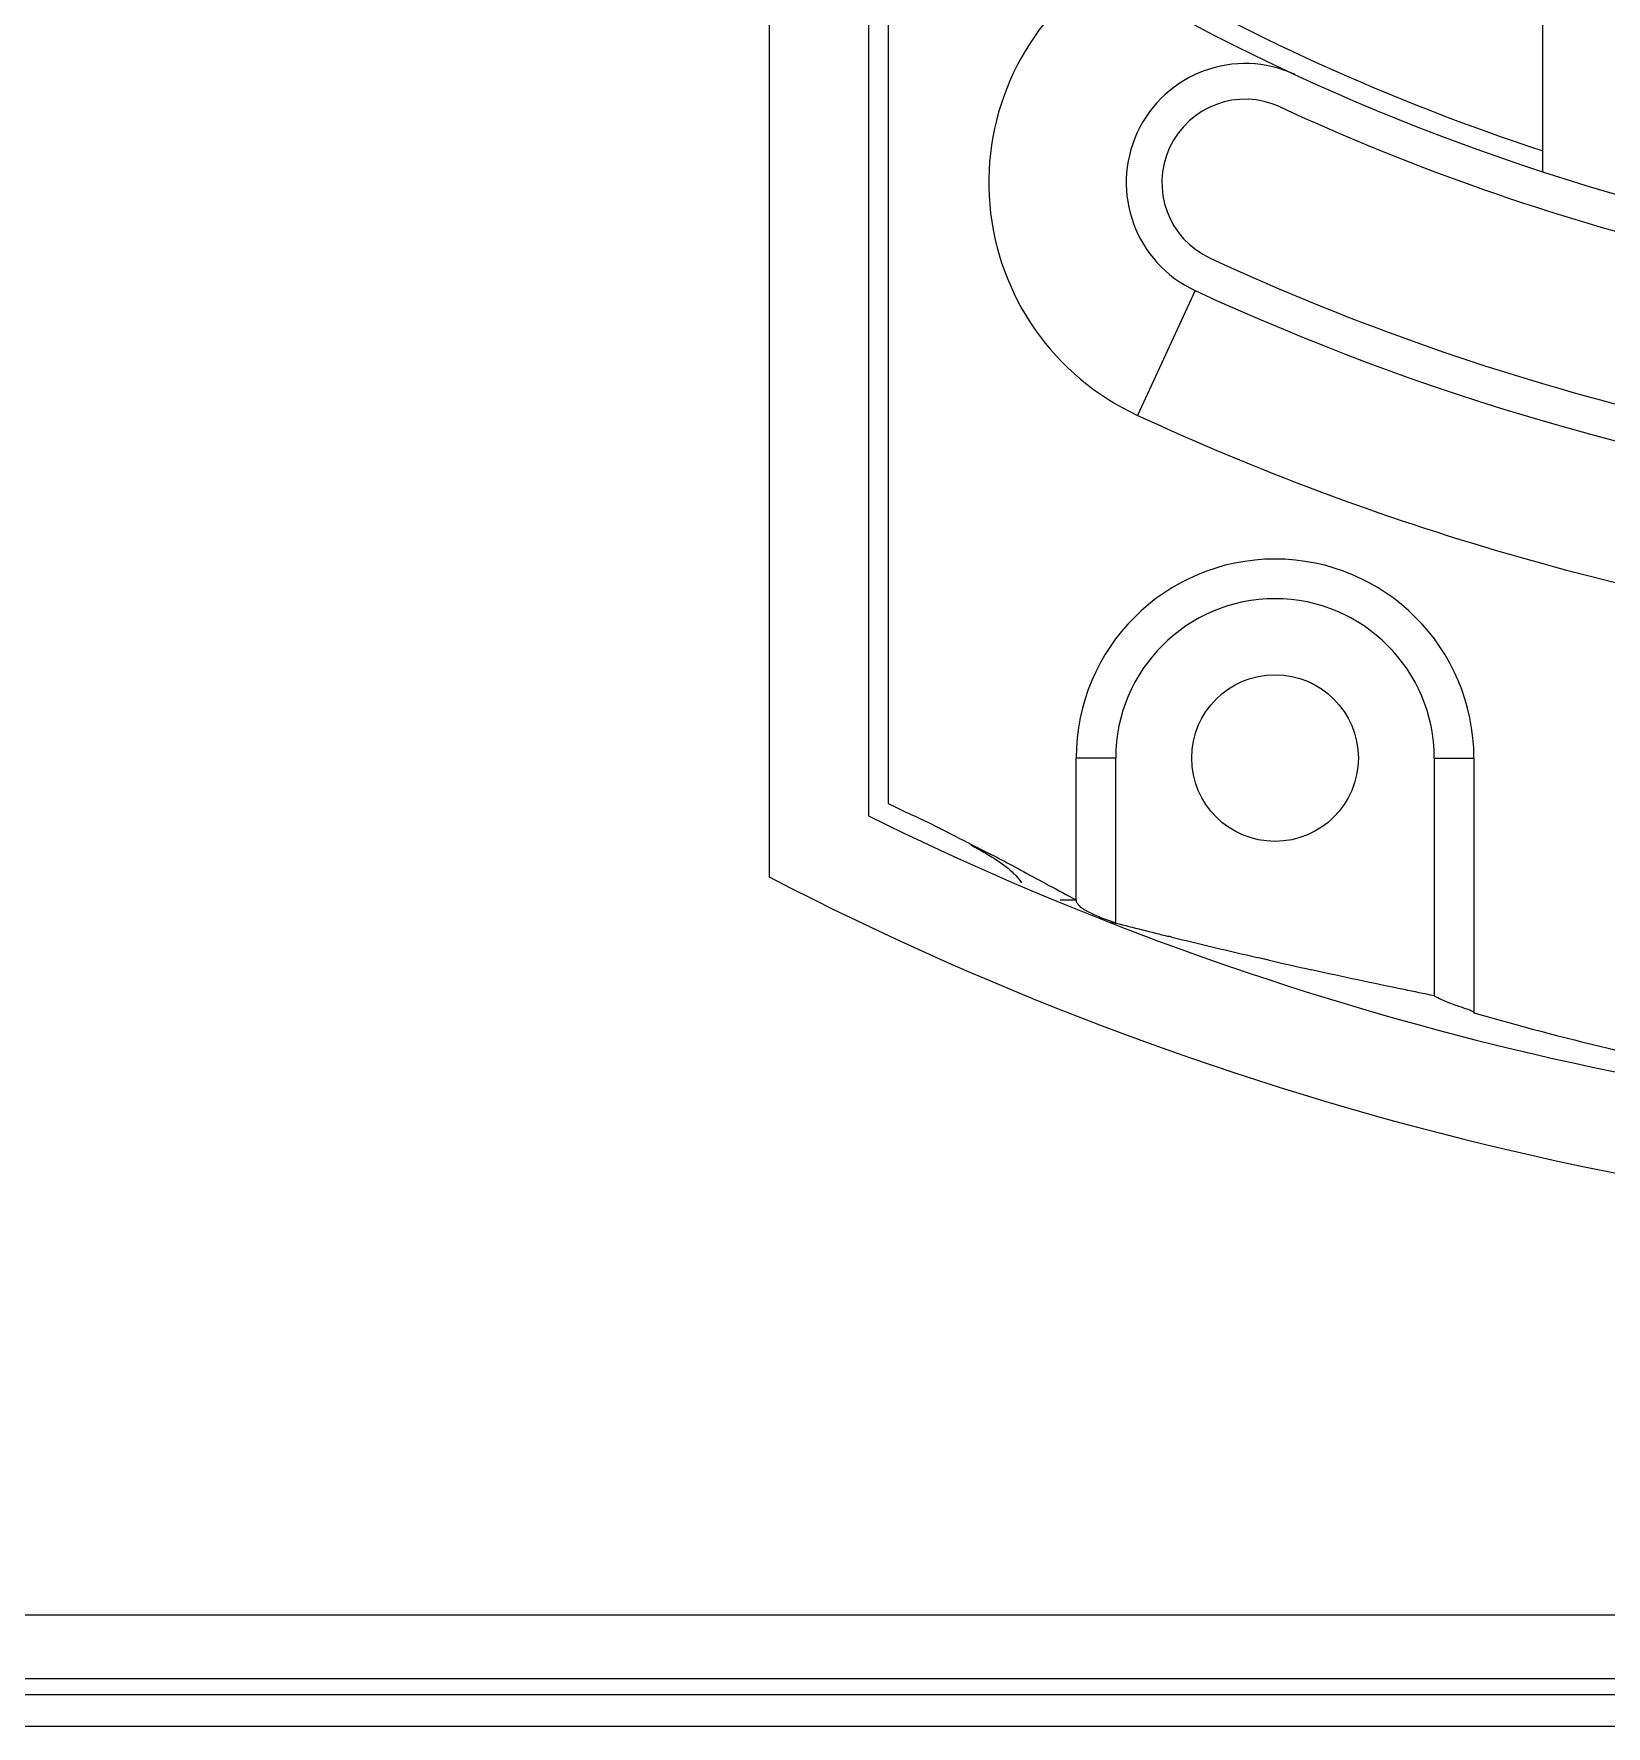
# Model space of a CAD drawing. Header units: millimetres. Extents: x 206 to 1899, y -454 to 296.
# Drawn here: x 631.467 to 633.944, y 49.663 to 52.328 of the extents above; entities that cross this region are included whole.
import ezdxf

# ---------------------------------------------------------------- set-up
doc = ezdxf.new("R2010")
doc.units = ezdxf.units.MM
doc.layers.add('细实线', color=7, linetype='Continuous', lineweight=15)

msp = doc.modelspace()

# ---------------------------------------------------------------- linework, layer by layer
at = {"layer": '细实线', "linetype": 'Continuous', "lineweight": 9}
for p, q in [((632.6258, 58.844), (632.6258, 51.0002)), ((632.8133, 58.7284), (632.8133, 51.1159)), ((632.7821, 57.4377), (632.7821, 51.0964)), ((633.8446, 52.1112), (633.8446, 53.0627)), ((633.2971, 51.9239), (633.2062, 51.7274)), ((633.1718, 51.1877), (633.1093, 51.1877)), ((633.1093, 50.9643), (633.1093, 51.1877)), ((633.1718, 50.9277), (633.1718, 51.1877)), ((633.6736, 51.1877), (633.7361, 51.1877)), ((633.6736, 51.1877), (633.6736, 50.8132)), ((633.7361, 51.1877), (633.7361, 50.7861)), ((632.9433, 51.051), (632.95, 51.0473)), ((633.0842, 50.9643), (633.1093, 50.9643)), ((633.1637, 50.9296), (633.1718, 50.9277)), ((633.2601, 50.9056), (633.255, 50.9069)), ((633.2601, 50.9056), (633.255, 50.9068)), ((633.4109, 50.8698), (633.3947, 50.8736)), ((633.4118, 50.8695), (633.3947, 50.8735)), ((633.4118, 50.8696), (633.4109, 50.8698)), ((637.0102, 49.8377), (622.5789, 49.8377)), ((622.5289, 49.7377), (637.0602, 49.7377)), ((622.5039, 49.7127), (637.0852, 49.7127)), ((593.6477, 49.6627), (668.7977, 49.6627))]:
    msp.add_line(p, q, dxfattribs=at)
msp.add_lwpolyline([(632.95, 51.0473), (632.9537, 51.0453), (632.956, 51.0439), (632.9585, 51.0426), (632.9611, 51.0411), (632.9641, 51.0394), (632.9677, 51.0373), (632.9717, 51.0349), (632.9759, 51.0323), (632.9808, 51.0293), (632.986, 51.0259), (632.9908, 51.0226), (632.9951, 51.0195), (632.9988, 51.0167), (633.0021, 51.014), (633.0054, 51.0112), (633.0087, 51.0082), (633.0104, 51.0065)], dxfattribs=at)
msp.add_circle((633.4227, 51.1877), 0.1313, dxfattribs=at)
for centre, radius, start, end in [((634.9383, 55.4725), 3.5347, 233.5586, 306.4414), ((634.9383, 55.4725), 3.5035, 239.4411, 251.8087), ((633.3758, 52.0941), 0.404, 124.6239, 245.1795), ((633.3758, 52.0941), 0.1875, 65.1795, 245.1795), ((633.3758, 52.0941), 0.1313, 65.1795, 245.1795), ((634.9383, 55.4725), 3.591, 245.1795, 267.2327), ((634.9383, 55.4725), 3.8535, 245.1795, 267.3657), ((634.9383, 55.4725), 3.9097, 245.1795, 262.4564), ((634.9383, 55.4725), 4.1262, 245.1795, 262.4564), ((633.4227, 51.1877), 0.3134, 0, 180), ((633.4227, 51.1877), 0.2509, 0, 180), ((634.9383, 55.4725), 4.8785, 243.7689, 267.0595), ((634.9383, 55.4725), 5.0347, 242.6574, 297.3426), ((635.6011, 60.4436), 9.8211, 255.67905, 256.17951), ((635.867, 61.5341), 10.9435, 256.21884, 256.94285), ((635.5651, 60.2265), 9.6015, 257.04036, 257.45944)]:
    msp.add_arc(centre, radius, start, end, dxfattribs=at)
for points, knots in [([(632.8133, 51.1159), (632.8177, 51.1137), (632.8304, 51.1076), (632.8432, 51.1016), (632.8516, 51.0978)], [0, 0, 0, 0, 0.344438, 1, 1, 1, 1]), ([(632.8516, 51.0978), (632.8558, 51.0959), (632.8646, 51.092), (632.8788, 51.0852), (632.8943, 51.0774), (632.9152, 51.0666), (632.9351, 51.0563), (632.9535, 51.0469), (632.9706, 51.0384), (632.995, 51.026), (633.0284, 51.0078), (633.0674, 50.9866), (633.0951, 50.9719), (633.1093, 50.9643)], [0, 0, 0, 0, 0.047511, 0.099695, 0.162096, 0.22724, 0.343229, 0.393439, 0.440191, 0.540947, 0.676569, 0.833039, 1, 1, 1, 1]), ([(633.0104, 51.0065), (633.0117, 51.0052), (633.0163, 51.0004), (633.0204, 50.9952), (633.0231, 50.9912)], [0, 0, 0, 0, 0.276281, 1, 1, 1, 1]), ([(633.1093, 50.9643), (633.1093, 50.9627), (633.1104, 50.9592), (633.1143, 50.9546), (633.1202, 50.9501), (633.128, 50.9456), (633.1375, 50.9413), (633.1461, 50.9374), (633.1537, 50.9344), (633.1597, 50.9324), (633.1649, 50.9308), (633.1689, 50.9293), (633.1709, 50.9283), (633.1718, 50.9277)], [0, 0, 0, 0, 0.063299, 0.140814, 0.239447, 0.360073, 0.500681, 0.657722, 0.740722, 0.825871, 0.912497, 0.956268, 1, 1, 1, 1]), ([(633.6736, 50.8132), (633.6577, 50.8164), (633.5932, 50.8295), (633.5288, 50.8433), (633.4803, 50.854)], [0, 0, 0, 0, 0.24577, 1, 1, 1, 1]), ([(633.6736, 50.8132), (633.6773, 50.8112), (633.6848, 50.8075), (633.6959, 50.8024), (633.7067, 50.7988), (633.7163, 50.7954), (633.7243, 50.7928), (633.7298, 50.7908), (633.7331, 50.7892), (633.7349, 50.7881), (633.7361, 50.7869), (633.7361, 50.7861)], [0, 0, 0, 0, 0.185644, 0.365829, 0.533869, 0.68335, 0.807959, 0.903012, 0.938595, 0.966125, 1, 1, 1, 1]), ([(633.7361, 50.7861), (633.8062, 50.7663), (633.9089, 50.7389), (634.0435, 50.7082), (634.1381, 50.6889), (634.2321, 50.6718), (634.3286, 50.657), (634.4296, 50.6448), (634.4988, 50.6382), (634.5343, 50.6353)], [0, 0, 0, 0, 0.26893, 0.391566, 0.508981, 0.624876, 0.743617, 0.868791, 1, 1, 1, 1])]:
    msp.add_open_spline(points, degree=3, knots=knots, dxfattribs=at)

doc.saveas('drawing.dxf')
